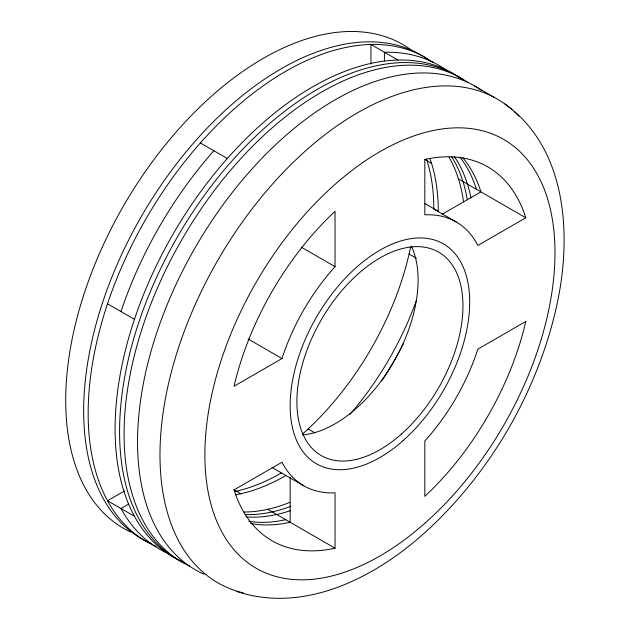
<?xml version="1.0" encoding="UTF-8"?>
<svg xmlns="http://www.w3.org/2000/svg" width="630" height="630" viewBox="0 0 630 630"><rect width="100%" height="100%" fill="white"/><g stroke="black" fill="none" stroke-linecap="round" stroke-linejoin="round"><path stroke-width="0.94" d="M442.221 214.208L480.91 191.874A215.838 124.614 -60 0 0 462.766 157.72M281.996 358.549L234.061 386.221A215.838 124.614 -60 0 1 335.042 211.318L335.042 266.671A152.358 87.964 -60 0 0 281.996 358.549L248.118 338.987M525.798 217.791L477.863 245.464A152.358 87.964 -60 0 0 424.817 214.838L424.817 159.484A215.838 124.614 -60 0 1 525.798 217.791L458.467 178.912M124.433 490.983L107.517 500.748L134.45 516.293M128.599 504.126L120.984 508.52A279.318 161.264 -60 0 0 169.501 554.093M236.51 591.397C306.038 614.636 378.787 575.639 428.778 529.019L430.652 527.341C491.928 469.295 535.909 393.104 555.542 311.015L556.062 308.55C572.111 239.014 568.488 149.026 504.583 103.761M397.884 60.023L370.952 44.47L370.952 64M424.596 159.358L431.534 163.367M424.817 203.529L438.283 211.302A215.838 124.614 -60 0 0 429.825 158.335M433.66 208.939L456.104 221.894M409.091 254.071L416.43 258.316M200.379 142.955L227.312 158.5M301.164 247.11L335.042 266.671M107.517 303.786L134.45 319.331M308.109 428.975L314.842 432.865M272.16 467.539L303.755 485.777M233.84 489.762L240.778 493.762M267.711 509.316L335.042 548.187L335.042 492.833A152.358 87.964 -60 0 1 281.996 462.207L234.061 489.888A215.838 124.614 -60 0 0 335.042 548.187M474.697 86.026L494.566 97.555M384.418 61.031L384.418 52.243A279.318 161.264 -60 0 1 448.143 71.474M290.154 477.603L290.154 522.27A215.838 124.614 -60 0 1 250.63 523.475M426.478 159.02A215.838 124.614 -60 0 1 433.794 208.711M416.304 300.707A215.838 124.614 -60 0 1 349.831 414.572M281.177 473.051A215.838 124.614 -60 0 1 234.447 491.565M403.468 343.437A215.838 124.614 -60 0 1 381.741 380.874M285.666 475.642A215.838 124.614 -60 0 1 235.565 494.802M120.984 311.559A279.318 161.264 -60 0 1 213.846 150.727M156.035 546.32A279.318 161.264 -60 0 1 145.262 220.075A279.318 161.264 -60 0 1 433.283 62.677M182.172 561.527A279.318 161.264 -60 0 1 173.313 233.683A279.318 161.264 -60 0 1 461.609 79.246M449.009 157.185A215.838 124.614 -60 0 1 463.538 201.757M289.776 502.386A215.838 124.614 -60 0 1 243.936 511.993M185.283 563.503A279.318 161.264 -60 0 1 176.998 237.66A279.318 161.264 -60 0 1 463.373 79.868M451.678 156.768A215.838 124.614 -60 0 1 467.31 199.741M291.052 506.229A215.838 124.614 -60 0 1 245.133 514.513M204.136 574.269A279.318 161.264 -60 0 1 194.536 248.763A279.318 161.264 -60 0 1 481.328 90.24M459.955 157.193A215.838 124.614 -60 0 1 476.422 189.284M285.666 519.679A215.838 124.614 -60 0 1 248.763 521.333M454.167 156.334A215.838 124.614 -60 0 1 470.988 197.954M290.351 510.678A215.838 124.614 -60 0 1 246.007 516.884M189.772 566.094A279.318 161.264 -60 0 1 181.495 240.25A279.318 161.264 -60 0 1 467.862 82.459M243.511 592.94A279.318 161.264 -60 0 1 213.893 267.199A279.318 161.264 -60 0 1 512.009 109.628M514.174 111.581A279.318 161.264 -60 0 1 518.789 116.14M411.461 246.283A117.44 67.804 -60 0 1 393.758 361.825A117.44 67.804 -60 0 1 302.55 434.928M410.658 246.858A215.838 124.614 -60 0 1 302.699 433.889M130.52 531.988A279.318 161.264 -60 0 1 124.417 204.348A279.318 161.264 -60 0 1 411.114 49.912M150.751 543.383A279.318 161.264 -60 0 1 142.262 214.901A279.318 161.264 -60 0 1 430.881 61.63M525.798 321.45L477.863 349.13A152.358 87.964 -60 0 1 424.817 441.008L424.817 496.353A215.838 124.614 -60 0 0 525.798 321.45M403.161 440.551A126.961 73.3 -60 0 0 443.41 243.889A126.961 73.3 -60 0 0 293.21 377.071A126.961 73.3 -60 0 0 403.161 440.551M425.234 522.931A247.574 142.939 -60 0 0 503.716 139.427A247.574 142.939 -60 0 0 210.83 399.144A247.574 142.939 -60 0 0 425.234 522.931M401.42 434.046A117.44 67.804 -60 0 0 438.645 252.134A117.44 67.804 -60 0 0 299.715 375.33A117.44 67.804 -60 0 0 401.42 434.046"/></g></svg>
